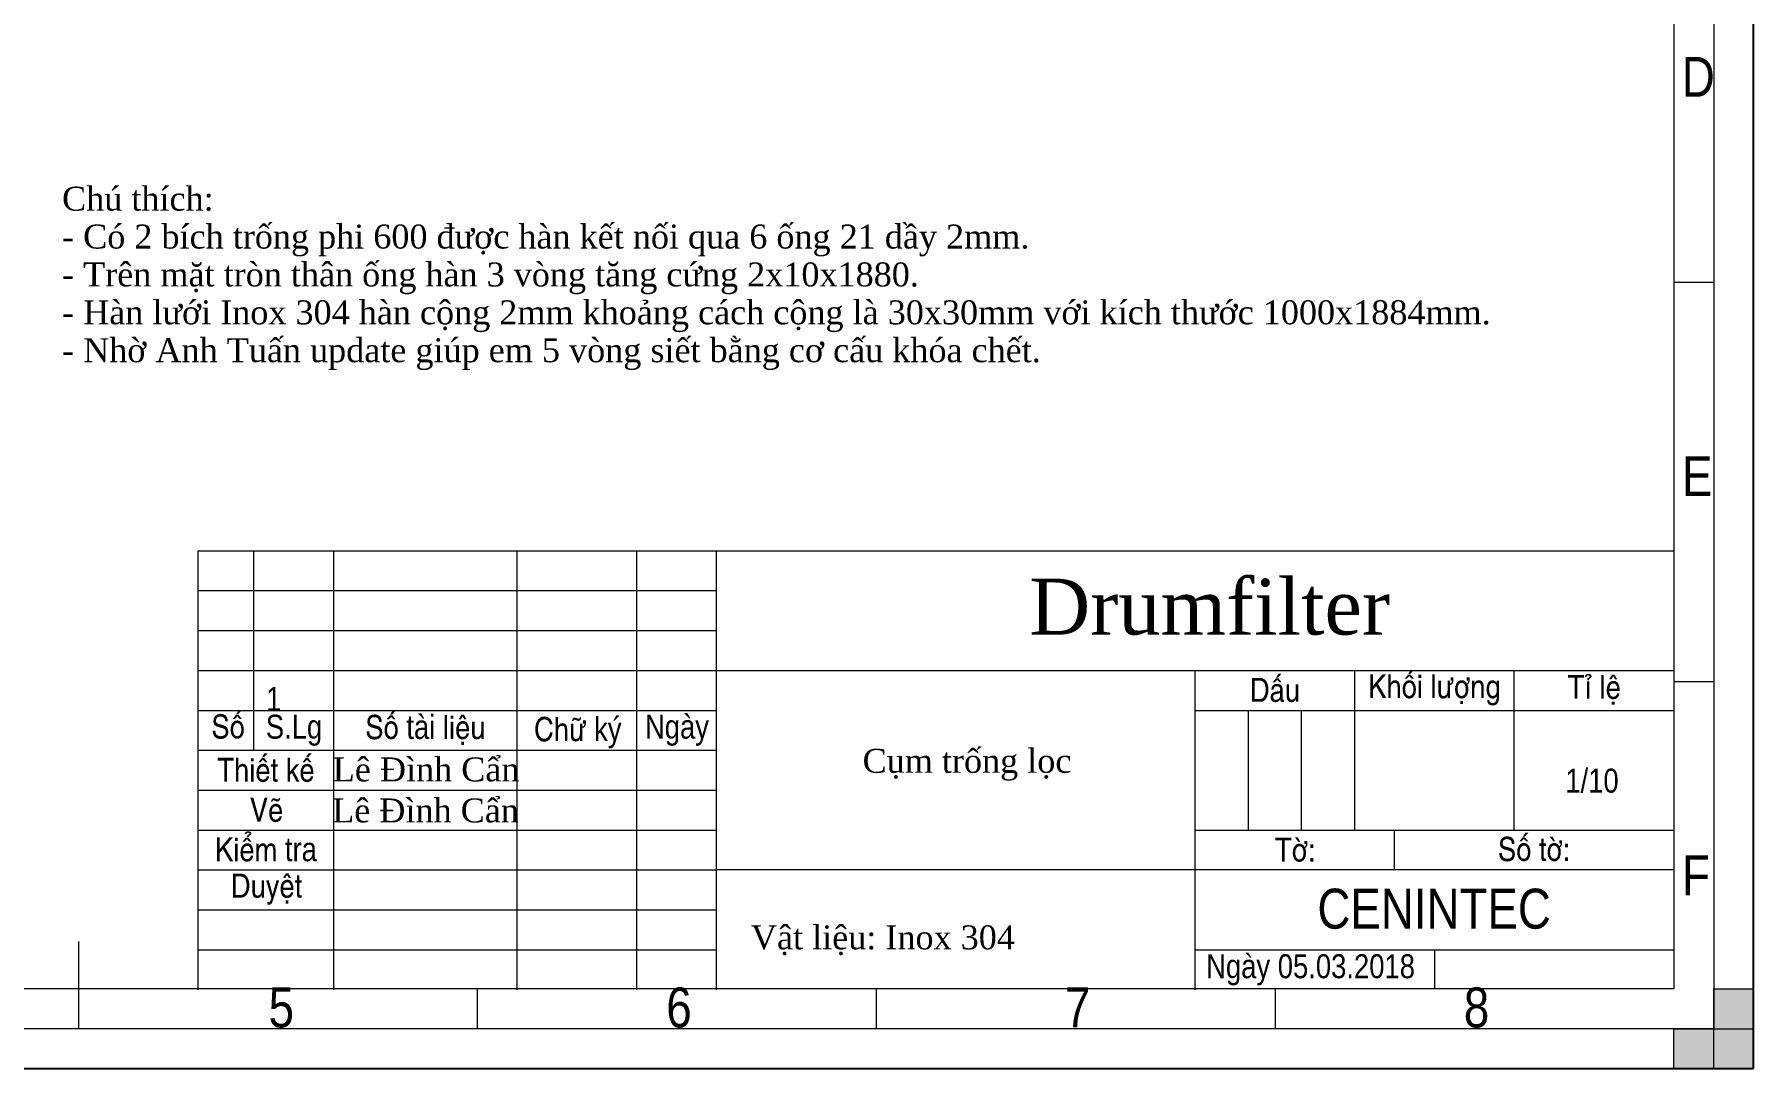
# Model space of a CAD drawing. Header units: millimetres. Extents: x 0 to 4200, y 0 to 2970.
# Drawn here: x 2045 to 4200, y 0 to 1296 of the extents above; entities that cross this region are included whole.
import ezdxf

# ---------------------------------------------------------------- set-up
doc = ezdxf.new("R2010")
doc.units = ezdxf.units.MM
doc.header["$LTSCALE"] = 10
doc.layers.add('Border (ANSI)', color=7, linetype='Continuous', lineweight=70)
doc.layers.add('Symbol (ANSI)', color=7, linetype='Continuous', lineweight=25)
for name, color, linetype, lineweight, true_color in [('Khung ban ve', 5, 'Continuous', 15, 0x0000ff), ('Manh khung ten', 7, 'Continuous', 15, 0x994c4c), ('Net chu', 30, 'Continuous', 15, 0xff7f00), ('THIN', 5, 'Continuous', 15, 0x0000ff)]:
    doc.layers.add(name, color=color, linetype=linetype, lineweight=lineweight, true_color=true_color)
doc.styles.add('Linh_50', font='')
doc.styles.add('Note Text (ANSI)', font='')
doc.styles.get('Linh_50').set_extended_font_data('VNI-Helve-Condense')
doc.styles.get('Note Text (ANSI)').set_extended_font_data('VNI-Helve-Condense')

# ---------------------------------------------------------------- blocks, each defined once
blk = doc.blocks.new('Borders A3_Thuong')
at = {"layer": 'THIN'}
for points in [[(415, 0), (415, 10), (420, 10), (420, 0)], [(420, 0), (410, 0), (410, 5), (420, 5)]]:
    blk.add_hatch(color=256, dxfattribs=at).paths.add_polyline_path(points)
at = {"layer": 'Khung ban ve'}
for p, q in [((410, 287), (410, 10)), ((225, 64.88), (410.02, 64.88)), ((225, 9.88), (225, 64.88)), ((232, 39.88), (232, 64.88)), ((242, 9.88), (242, 64.88)), ((265, 9.88), (265, 64.88)), ((280, 9.88), (280, 64.88)), ((290, 9.88), (290, 64.88)), ((410, 59.88), (410.02, 59.88)), ((410, 54.88), (410.02, 54.88)), ((225, 49.88), (410.02, 49.88)), ((350, 9.88), (350, 49.88)), ((370, 29.88), (370, 49.88)), ((390, 29.88), (390, 49.88)), ((225, 44.88), (290, 44.88)), ((350, 44.88), (410.02, 44.88)), ((225, 39.88), (290, 39.88)), ((410, 39.88), (410.02, 39.88)), ((410, 34.88), (410.02, 34.88)), ((350, 29.88), (410.02, 29.88)), ((375, 24.88), (375, 29.88)), ((410, 24.88), (290, 24.88)), ((410, 19.88), (410.02, 19.88)), ((210, 15.93), (210, 5)), ((410, 10), (20, 10))]:
    blk.add_line(p, q, dxfattribs=at)
at = {"layer": 'Manh khung ten', "lineweight": 25}
for p, q in [((420, 0), (420, 297)), ((0, 0), (420, 0))]:
    blk.add_line(p, q, dxfattribs=at)
at = {"layer": 'Manh khung ten'}
for p, q in [((420, 297), (420, 0)), ((415, 292), (415, 5)), ((414.98, 98.5), (410, 98.5)), ((225, 59.88), (290, 59.88)), ((225, 54.88), (290, 54.88)), ((415, 48.46), (410.02, 48.46)), ((356.67, 29.88), (356.67, 44.88)), ((363.33, 29.88), (363.33, 44.88)), ((225, 34.88), (290, 34.88)), ((225, 29.88), (290, 29.88)), ((225, 24.88), (290, 24.88)), ((225, 19.88), (290, 19.88)), ((225, 14.88), (290, 14.88)), ((350, 14.88), (410.02, 14.88)), ((380.01, 14.88), (380.01, 10)), ((260, 10), (260, 5)), ((310, 10), (310, 5)), ((360, 10), (360, 5)), ((415, 5), (15, 5)), ((420, 0), (0, 0))]:
    blk.add_line(p, q, dxfattribs=at)
at = {"layer": 'THIN'}
for p, q in [((415, 0), (415, 10)), ((415, 10), (420, 10)), ((420, 10), (420, 0)), ((410, 0), (410, 5)), ((410, 5), (420, 5)), ((420, 5), (420, 0)), ((420, 0), (410, 0)), ((420, 0), (415, 0))]:
    blk.add_line(p, q, dxfattribs=at)
at = {"layer": 'Border (ANSI)', "style": 'Note Text (ANSI)'}
for s, insert, char_height, width, attachment_point in [('\\fTimes New Roman|b0|i0;\\H7.0000;Drumfilter', (351.81, 57.82), 7, 59.8872, 5), ('Khoái löôïng', (379.99, 47.45), 3, 19.9371, 5), ('Daáu', (360, 47.42), 3, 19.9371, 5), ('Tæ leä', (400.02, 47.45), 3, 19.9948, 5), ('Soá', (228.76, 42.83), 3, 7.075, 5), ('S.Lg', (237.02, 42.38), 3, 10.0576, 5), ('Soá taøi lieäu', (253.49, 42.42), 3, 22.8599, 5), ('Chöõ kyù', (272.6, 42.08), 3, 15.0245, 5), ('Ngaøy', (285.03, 42.38), 3, 10.0163, 5), ('Thieát keá', (233.51, 37.41), 3, 16.9679, 5), ('\\fTimes New Roman|b0|i0;\\H3.0000;Lê Đình Cẩn', (253.58, 37.46), 3, 23.4118, 5), ('Veõ', (233.58, 32.4), 3, 17.0139, 5), ('\\fTimes New Roman|b0|i0;\\H3.0000;Lê Đình Cẩn', (253.51, 32.32), 3, 23.4118, 5), ('Kieåm tra', (233.51, 27.45), 3, 16.9779, 5), ('Tôø:', (362.55, 27.41), 3, 24.9188, 5), ('Soá tôø:', (392.49, 27.48), 3, 34.8305, 5), ('Duyeät', (233.58, 22.47), 3, 16.9779, 5), ('\\fVNI-Helve-Condense|b0|i0;\\H5.0000;CENINTEC', (379.95, 20), 5, 59.8872, 5), ('\\fVNI-Helve-Condense|b0|i0;Ngaøy 05.03.2018', (351.37, 12.37), 3, 30.0083, 4)]:
    blk.add_mtext(s, dxfattribs=dict(at, insert=insert, char_height=char_height, width=width, attachment_point=attachment_point))
at = {"layer": 'Net chu', "style": 'Linh_50'}
for s, p in [('D', (411, 121.75)), ('E', (411.02, 71.72)), ('F', (411.02, 21.72)), ('5', (233.84, 5.16)), ('6', (283.69, 5.16)), ('7', (333.67, 5.16)), ('8', (383.67, 5.16))]:
    blk.add_text(s, height=5, dxfattribs=at).set_placement(p)

msp = doc.modelspace()

# ---------------------------------------------------------------- block references
at = {"xscale": 10, "yscale": 10, "zscale": 10}
msp.add_blockref('Borders A3_Thuong', (0, 0), dxfattribs=at)

# ---------------------------------------------------------------- texts
at = {"layer": 'Symbol (ANSI)', "char_height": 30, "attachment_point": 1, "style": 'Note Text (ANSI)'}
for s, insert, width, line_spacing_factor in [('{\\fTimes New Roman|b0|i0;\\H30.0000;Chú thích:\\P\\fTimes New Roman|b0|i0;\\H30.0000;- Có 2 bích trống phi 600 được hàn kết nối qua 6 ống 21 dầy 2mm.\\P\\fTimes New Roman|b0|i0;\\H30.0000;- Trên mặt tròn thân ống hàn 3 vòng tăng cứng 2x10x1880.\\P\\fTimes New Roman|b0|i0;\\H30.0000;- Hàn lưới Inox 304 hàn cộng 2mm khoảng cách cộng là 30x30mm với kích thước 1000x1884mm.\\P\\fTimes New Roman|b0|i0;\\H30.0000;- Nhờ Anh Tuấn update giúp em 5 vòng siết bằng cơ cấu khóa chết.}', (2079.45, 1104.82), 1791.7158, 0.948986), ('{\\fVNI-Helve-Condense|b0|i0;1/10\\P}', (3963.96, 375.72), 71.9893, 0.25)]:
    msp.add_mtext(s, dxfattribs=dict(at, insert=insert, width=width, line_spacing_factor=line_spacing_factor))
at = {"layer": 'Symbol (ANSI)', "insert": (2335.32, 478.26), "char_height": 30, "attachment_point": 1, "style": 'Note Text (ANSI)'}
msp.add_mtext('{\\fVNI-Helve-Condense|b0|i0;1}', dxfattribs=at)
at = {"layer": 'Symbol (ANSI)', "char_height": 30, "attachment_point": 1, "style": 'Note Text (ANSI)'}
for s, insert, width in [('{\\fTimes New Roman|b0|i0;\\H30.0000;Cụm trống lọc}', (3082.97, 400.54), 261.8873), ('{\\fTimes New Roman|b0|i0;\\H30.0000;Vật liệu: Inox 304}', (2942.96, 179.41), 331.1275)]:
    msp.add_mtext(s, dxfattribs=dict(at, insert=insert, width=width))

doc.saveas('drawing.dxf')
